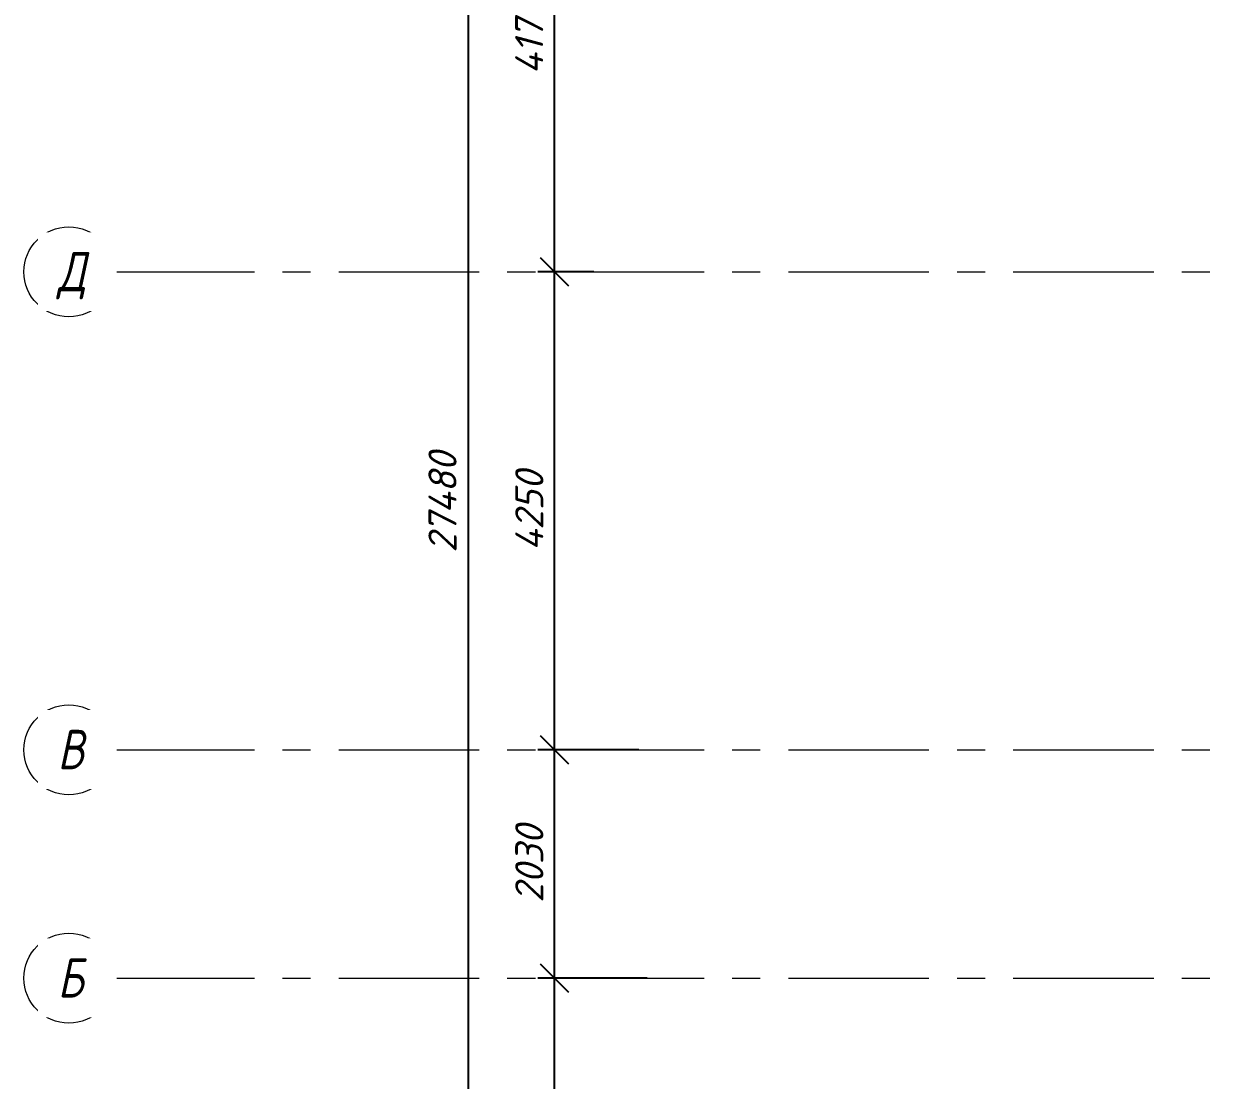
# Model space of a CAD drawing. Header units: millimetres. Extents: x -9096648 to 8741128, y -70248 to 735163.
# Drawn here: x -225168 to -214554, y 63809 to 73201 of the extents above; entities that cross this region are included whole.
import ezdxf

# ---------------------------------------------------------------- set-up
doc = ezdxf.new("R2010")
doc.units = ezdxf.units.MM
doc.linetypes.add('CENTER', pattern=[2, 1.25, -0.25, 0.25, -0.25])
doc.layers.get('Defpoints').update_dxf_attribs({"color": 6})
doc.layers.add('АР_Оси', color=193, linetype='Continuous', lineweight=9)
doc.layers.add('АР_Оси размеры', color=164, linetype='Continuous', lineweight=9)
doc.styles.add('ISOCPEUR', font='isocpeui.ttf', dxfattribs={"height": 250})
doc.styles.add('ГОСТ 2.304', font='isocpeur.ttf', dxfattribs={"width": 0.7})
doc.dimstyles.new('СПДС', dxfattribs={"dimscale": 100, "dimtxt": 2.5, "dimasz": 2.5, "dimexe": 1.5, "dimexo": 0, "dimgap": 1, "dimtad": 1, "dimdec": 0, "dimrnd": 1, "dimtxsty": 'ГОСТ 2.304', "dimblk": 'OBLIQUE', "dimcen": 2.5, "dimdle": 1.5, "dimadec": 0, "dimazin": 2, "dimtfac": 0.75, "dimtdec": 0, "dimtmove": 1, "dimatfit": 3, "dimfxl": 1, "dimtolj": 1, "dimarcsym": 1})

# ---------------------------------------------------------------- blocks, each defined once
blk = doc.blocks.new('_Oblique')
at = {"color": 8, "linetype": 'ByBlock', "lineweight": -2}
blk.add_line((-0.5, -0.5), (0.5, 0.5), dxfattribs=at)
blk = doc.blocks.new('*D2668')
at = {"layer": 'Defpoints', "color": 0, "ltscale": 100, "transparency": 16777216}
for p in [(-220447, 64716), (-219625, 64716), (-219548, 61456)]:
    blk.add_point(p, dxfattribs=at)
at = {"layer": 'АР_Оси размеры', "color": 8, "lineweight": -2, "ltscale": 100, "transparency": 16777216}
for p, q in [((-220447, 61306), (-220447, 64866)), ((-219625, 64716), (-220597, 64716)), ((-219548, 61456), (-220597, 61456))]:
    blk.add_line(p, q, dxfattribs=at)
at = {"layer": 'АР_Оси размеры', "color": 8, "lineweight": -2, "ltscale": 100, "transparency": 16777216, "xscale": 250, "yscale": 250, "zscale": 250}
for p, rotation in [((-220447, 64716), 90), ((-220447, 61456), 270)]:
    blk.add_blockref('_Oblique', p, dxfattribs=dict(at, rotation=rotation))
at = {"layer": 'АР_Оси размеры', "color": 8, "ltscale": 100, "transparency": 16777216, "insert": (-220672, 63086), "char_height": 250, "attachment_point": 5, "rotation": 90, "style": 'ISOCPEUR'}
blk.add_mtext('\\A1;3260', dxfattribs=at)
blk = doc.blocks.new('*D2680')
at = {"layer": 'Defpoints', "color": 0, "ltscale": 100, "transparency": 16777216}
for p in [(-220447, 66746), (-219699, 66746), (-219625, 64716)]:
    blk.add_point(p, dxfattribs=at)
at = {"layer": 'АР_Оси размеры', "color": 8, "lineweight": -2, "ltscale": 100, "transparency": 16777216}
for p, q in [((-220447, 64566), (-220447, 66896)), ((-219699, 66746), (-220597, 66746)), ((-219625, 64716), (-220597, 64716))]:
    blk.add_line(p, q, dxfattribs=at)
at = {"layer": 'АР_Оси размеры', "color": 8, "lineweight": -2, "ltscale": 100, "transparency": 16777216, "xscale": 250, "yscale": 250, "zscale": 250}
for p, rotation in [((-220447, 66746), 90), ((-220447, 64716), 270)]:
    blk.add_blockref('_Oblique', p, dxfattribs=dict(at, rotation=rotation))
at = {"layer": 'АР_Оси размеры', "color": 8, "ltscale": 100, "transparency": 16777216, "insert": (-220672, 65731), "char_height": 250, "attachment_point": 5, "rotation": 90, "style": 'ISOCPEUR'}
blk.add_mtext('\\A1;2030', dxfattribs=at)
blk = doc.blocks.new('*D2931')
at = {"layer": 'Defpoints', "color": 0, "ltscale": 100, "transparency": 16777216}
for p in [(-220447, 70996), (-220097, 70996), (-219699, 66746)]:
    blk.add_point(p, dxfattribs=at)
at = {"layer": 'АР_Оси размеры', "color": 8, "lineweight": -2, "ltscale": 100, "transparency": 16777216}
for p, q in [((-220447, 66596), (-220447, 71146)), ((-220097, 70996), (-220597, 70996)), ((-219699, 66746), (-220597, 66746))]:
    blk.add_line(p, q, dxfattribs=at)
at = {"layer": 'АР_Оси размеры', "color": 8, "lineweight": -2, "ltscale": 100, "transparency": 16777216, "xscale": 250, "yscale": 250, "zscale": 250}
for p, rotation in [((-220447, 70996), 90), ((-220447, 66746), 270)]:
    blk.add_blockref('_Oblique', p, dxfattribs=dict(at, rotation=rotation))
at = {"layer": 'АР_Оси размеры', "color": 8, "ltscale": 100, "transparency": 16777216, "insert": (-220672, 68871), "char_height": 250, "attachment_point": 5, "rotation": 90, "style": 'ISOCPEUR'}
blk.add_mtext('\\A1;4250', dxfattribs=at)
blk = doc.blocks.new('*D2932')
at = {"layer": 'Defpoints', "color": 0, "ltscale": 100, "transparency": 16777216}
for p in [(-220447, 75166), (-219629, 75166), (-220097, 70996)]:
    blk.add_point(p, dxfattribs=at)
at = {"layer": 'АР_Оси размеры', "color": 8, "lineweight": -2, "ltscale": 100, "transparency": 16777216}
for p, q in [((-220447, 70846), (-220447, 75316)), ((-219629, 75166), (-220597, 75166)), ((-220097, 70996), (-220597, 70996))]:
    blk.add_line(p, q, dxfattribs=at)
at = {"layer": 'АР_Оси размеры', "color": 8, "lineweight": -2, "ltscale": 100, "transparency": 16777216, "xscale": 250, "yscale": 250, "zscale": 250}
for p, rotation in [((-220447, 75166), 90), ((-220447, 70996), 270)]:
    blk.add_blockref('_Oblique', p, dxfattribs=dict(at, rotation=rotation))
at = {"layer": 'АР_Оси размеры', "color": 8, "ltscale": 100, "transparency": 16777216, "insert": (-220673, 73081), "char_height": 250, "attachment_point": 5, "rotation": 90, "style": 'ISOCPEUR'}
blk.add_mtext('\\A1;4170', dxfattribs=at)
blk = doc.blocks.new('*D2974')
at = {"layer": 'Defpoints', "color": 0, "ltscale": 100, "transparency": 16777216}
for p in [(-220597, 82686), (-221217, 55206), (-220959, 55206)]:
    blk.add_point(p, dxfattribs=at)
at = {"layer": 'АР_Оси размеры', "color": 8, "lineweight": -2, "ltscale": 100, "transparency": 16777216}
for p, q in [((-221217, 82836), (-221217, 55056)), ((-220597, 82686), (-221367, 82686)), ((-220959, 55206), (-221367, 55206))]:
    blk.add_line(p, q, dxfattribs=at)
at = {"layer": 'АР_Оси размеры', "color": 8, "lineweight": -2, "ltscale": 100, "transparency": 16777216, "xscale": 250, "yscale": 250, "zscale": 250}
for p, rotation in [((-221217, 82686), 90), ((-221217, 55206), 270)]:
    blk.add_blockref('_Oblique', p, dxfattribs=dict(at, rotation=rotation))
at = {"layer": 'АР_Оси размеры', "color": 8, "ltscale": 100, "transparency": 16777216, "insert": (-221444, 68946), "char_height": 250, "attachment_point": 5, "rotation": 90, "style": 'ISOCPEUR'}
blk.add_mtext('\\A1;27480', dxfattribs=at)

msp = doc.modelspace()

# ---------------------------------------------------------------- linework, layer by layer
at = {"layer": 'АР_Оси', "color": 8, "linetype": 'CENTER', "ltscale": 1000}
for p, q in [((-224367.61, 70995.68), (-140770.44, 70995.68)), ((-224367.61, 66745.68), (-140770.44, 66745.68)), ((-224367.61, 64715.68), (-140770.44, 64715.68))]:
    msp.add_line(p, q, dxfattribs=at)
at = {"layer": 'АР_Оси', "color": 8, "ltscale": 0.5}
for centre in [(-224767.61, 70995.68), (-224767.61, 66745.68), (-224767.61, 64715.68)]:
    msp.add_circle(centre, 400, dxfattribs=at)

# ---------------------------------------------------------------- dimensions: what is measured, and where the dimension line sits
at = {"layer": 'АР_Оси размеры', "color": 8, "ltscale": 100}
for base, p1, p2, picture, middle in [((-221217.16, 55205.68), (-220596.6, 82685.68), (-220958.61, 55205.68), '*D2974', (-221443.77, 68945.68)), ((-220446.6, 75165.68), (-220096.76, 70995.68), (-219628.77, 75165.68), '*D2932', (-220673.21, 73080.68)), ((-220446.6, 70995.68), (-219698.73, 66745.68), (-220096.76, 70995.68), '*D2931', (-220671.6, 68870.68)), ((-220446.6, 66745.68), (-219625.18, 64715.68), (-219698.73, 66745.68), '*D2680', (-220671.6, 65730.68)), ((-220446.6, 64715.68), (-219547.94, 61455.68), (-219625.18, 64715.68), '*D2668', (-220671.6, 63085.68))]:
    dim = msp.add_linear_dim(base=base, p1=p1, p2=p2, angle=90, dimstyle='СПДС', override={"dimtxsty": 'ISOCPEUR', "dimclrd": 8, "dimclre": 8, "dimclrt": 8}, dxfattribs=at)
    dim.commit()
    dim.dimension.update_dxf_attribs({"geometry": picture, "text_midpoint": middle})

# ---------------------------------------------------------------- next in the draw order: texts
at = {"layer": 'АР_Оси', "color": 8, "char_height": 350, "attachment_point": 1, "line_spacing_factor": 1.149209, "style": 'ISOCPEUR', "bg_fill": 2}
for s, insert in [('{\\W0.8;Д}', (-224867.43, 71173.46)), ('{\\W0.8;В}', (-224867.43, 66923.46)), ('{\\W0.8;Б}', (-224867.43, 64893.46))]:
    msp.add_mtext(s, dxfattribs=dict(at, insert=insert))

doc.saveas('drawing.dxf')
